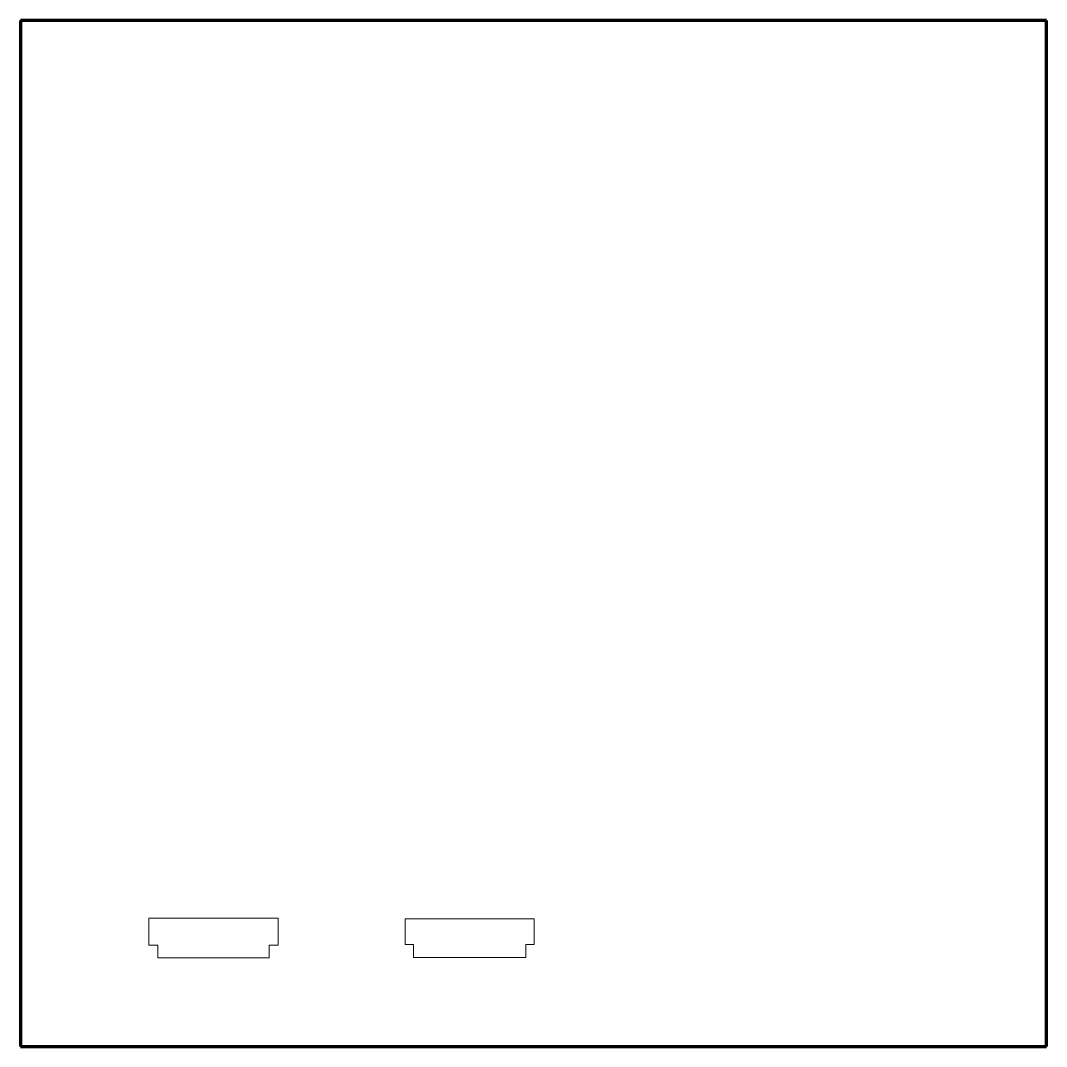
# Model space of a CAD drawing. Header units: millimetres. Extents: x 0 to 80, y 0 to 80.
import ezdxf

# ---------------------------------------------------------------- set-up
doc = ezdxf.new("R2010")
doc.units = ezdxf.units.MM
doc.layers.get('0').update_dxf_attribs({"linetype": 'CONTINUOUS', "lineweight": 0, "true_color": 0xffffff})
doc.layers.add('border', color=3, linetype='CONTINUOUS', lineweight=100, true_color=0x00ff00)

# ---------------------------------------------------------------- blocks, each defined once
blk = doc.blocks.new('LaserMid')
for p, q in [((-5.032, 1.469), (5.068, 1.469)), ((-5.032, -0.631), (-5.032, 1.469)), ((5.068, 1.469), (5.068, -0.631)), ((-4.332, -0.631), (-5.032, -0.631)), ((-4.332, -1.631), (-4.332, -0.631)), ((5.068, -0.631), (4.368, -0.631)), ((4.368, -0.631), (4.368, -1.631)), ((4.368, -1.631), (-4.332, -1.631))]:
    blk.add_line(p, q)

msp = doc.modelspace()

# ---------------------------------------------------------------- linework, layer by layer
for p, q in [((30, 7.95), (30, 9.95)), ((30, 9.95), (40.05, 9.95)), ((40.05, 9.95), (40.05, 7.95)), ((30.65, 7.95), (30, 7.95)), ((30.65, 6.95), (30.65, 7.95)), ((40.05, 7.95), (39.4, 7.95)), ((39.4, 7.95), (39.4, 6.95)), ((39.4, 6.95), (30.65, 6.95))]:
    msp.add_line(p, q)
at = {"layer": 'border'}
for p, q in [((80, 80), (0, 80)), ((0, 80), (0, 0)), ((80, 0), (80, 80)), ((0, 0), (80, 0))]:
    msp.add_line(p, q, dxfattribs=at)

# ---------------------------------------------------------------- block references
msp.add_blockref('LaserMid', (15.032, 8.531))

doc.saveas('drawing.dxf')
